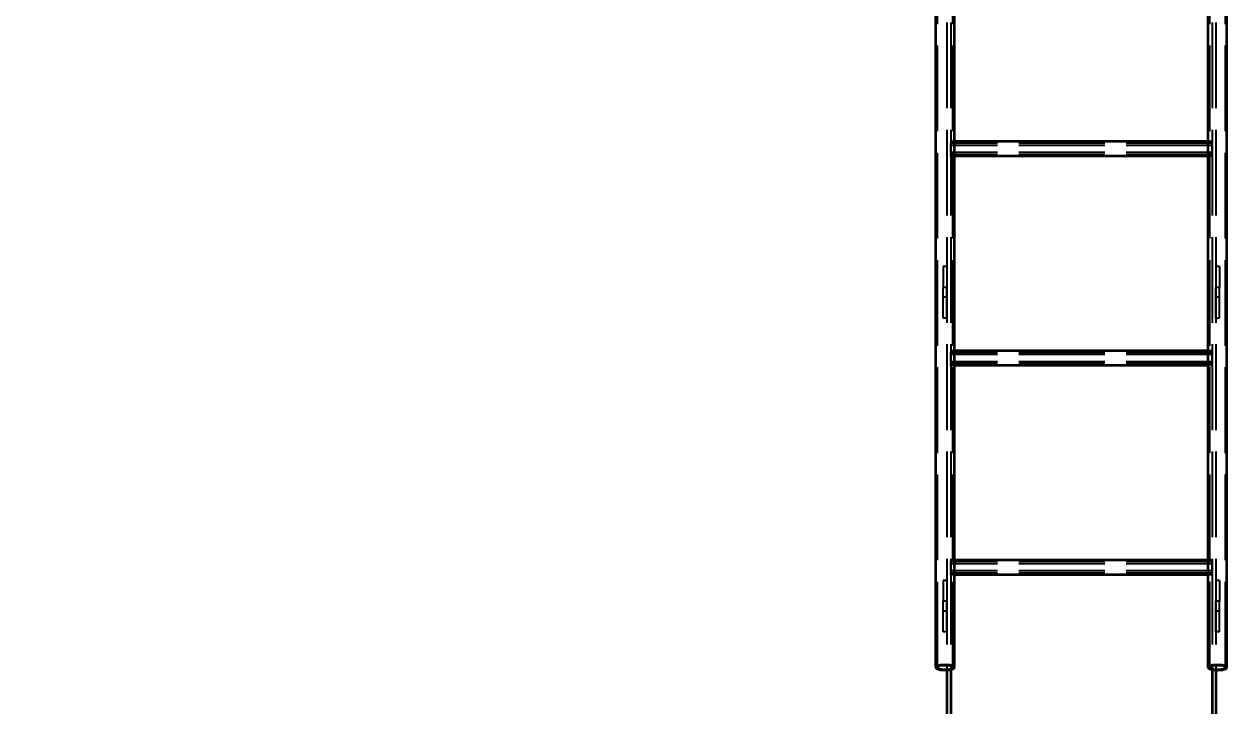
# Model space of a CAD drawing. Header units: millimetres. Extents: x -73083 to 81340, y -6859 to 6812.
# Drawn here: x -68446 to -66513, y -4785 to -3688 of the extents above; entities that cross this region are included whole.
import ezdxf

# ---------------------------------------------------------------- set-up
doc = ezdxf.new("R2010")
doc.units = ezdxf.units.MM
doc.linetypes.add('AM_ISO02W050', pattern=[7.5, 6, -1.5])
doc.layers.add('AM_HID', color=1, linetype='AM_ISO02W050', lineweight=25)
doc.layers.add('word_dim', color=253, linetype='Continuous')
doc.styles.get("Standard").update_dxf_attribs({"font": 'romans.shx', "bigfont": 'bigfont.shx'})
doc.dimstyles.new('STANDARD 1-23', dxfattribs={"dimscale": 23, "dimtxt": 3.5, "dimasz": 3, "dimexe": 1, "dimexo": 0, "dimgap": 1, "dimtad": 3, "dimdsep": 46, "dimtxsty": 'Standard', "dimblk1": 'OPEN', "dimblk2": 'OPEN', "dimsah": 1, "dimcen": 0, "dimclrd": 256, "dimclre": 256, "dimclrt": 3, "dimazin": 2, "dimtfac": 1, "dimtmove": 0, "dimatfit": 3, "dimldrblk": 'OPEN', "dimfxl": 0, "dimtolj": 1, "dimtzin": 0, "dimlwd": 13, "dimlwe": 13, "dimarcsym": 0})

# ---------------------------------------------------------------- blocks, each defined once
blk = doc.blocks.new('_Open')
at = {"color": 0, "lineweight": -2}
for p, q in [((-1, 0.167), (0, 0)), ((-1, -0.167), (0, 0)), ((0, 0), (-1, 0))]:
    blk.add_line(p, q, dxfattribs=at)
blk = doc.blocks.new('*D1040')
at = {"layer": 'DEFPOINTS', "color": 0, "ltscale": 2}
for p in [(-68078.9, -1592.7), (-70152.9, -5613.8), (-66960, -5613.8)]:
    blk.add_point(p, dxfattribs=at)
at = {"layer": 'word_dim', "lineweight": 13, "ltscale": 2}
for p, q in [((-68078.9, -1592.7), (-70175.9, -1592.7)), ((-70152.9, -1661.7), (-70152.9, -5544.8)), ((-66960, -5613.8), (-70175.9, -5613.8))]:
    blk.add_line(p, q, dxfattribs=at)
at = {"layer": 'word_dim', "lineweight": 13, "ltscale": 2, "xscale": 69, "yscale": 69, "zscale": 69}
for p, rotation in [((-70152.9, -1592.7), 90), ((-70152.9, -5613.8), 270)]:
    blk.add_blockref('_Open', p, dxfattribs=dict(at, rotation=rotation))
at = {"layer": 'word_dim', "color": 3, "ltscale": 2, "insert": (-70216.1, -3603.3), "char_height": 80.5, "attachment_point": 5, "rotation": 90}
blk.add_mtext('\\A1;4021.2', dxfattribs=at)

msp = doc.modelspace()

# ---------------------------------------------------------------- linework, layer by layer
at = {"color": 7, "lineweight": 35, "ltscale": 23}
for p, q in [((-66950.98052, -4723.16662), (-66950.98125, -3414.90051)), ((-66542.98052, -4723.16613), (-66542.98125, -3414.90051)), ((-66980.98052, -4723.16662), (-66980.98125, -3423.6427)), ((-66512.98052, -4723.16613), (-66512.98125, -3423.64221)), ((-66542.98101, -3877.16955), (-66950.98101, -3877.17004)), ((-66542.98101, -3900.78527), (-66950.98101, -3900.78527)), ((-66542.98076, -4213.7799), (-66950.98076, -4213.78039)), ((-66542.98076, -4237.39562), (-66950.98076, -4237.39562)), ((-66542.98076, -4550.39025), (-66950.98076, -4550.39074)), ((-66542.98076, -4574.00549), (-66950.98076, -4574.00598)), ((-66962.98027, -4727.19299), (-66962.97979, -5546.60314)), ((-66956.98027, -4726.45422), (-66956.97979, -5546.60314)), ((-66536.98027, -4726.45373), (-66536.97979, -5546.55285)), ((-66530.98027, -4727.1925), (-66530.97979, -5546.55285))]:
    msp.add_line(p, q, dxfattribs=at)
for centre, major_axis, start_param, end_param in [((-66965.98052, -4723.16662), (15, 0), 0.0000012097, 3.1415938633), ((-66965.98052, -4723.16662), (15, 0), 3.1415938633, 6.2831865169), ((-66965.98052, -4723.16662), (12.5, 0), 0.0000012097, 3.1415938633), ((-66965.98052, -4723.16662), (12.5, 0), 3.1415938633, 6.2831865169), ((-66527.98052, -4723.16613), (15, 0), 0.0000012097, 3.1415938633), ((-66527.98052, -4723.16613), (15, 0), 3.1415938633, 6.2831865169), ((-66527.98052, -4723.16613), (12.5, 0), 0.0000012097, 3.1415938633), ((-66527.98052, -4723.16613), (12.5, 0), 3.1415938633, 6.2831865169)]:
    msp.add_ellipse(centre, major_axis=major_axis, ratio=0.2739512289, start_param=start_param, end_param=end_param, dxfattribs=at)
at = {"layer": 'AM_HID', "ltscale": 23}
for p, q in [((-66978.48052, -4723.16662), (-66978.48149, -2992.02844)), ((-66962.98125, -2995.6759), (-66962.98027, -4727.19299)), ((-66956.98125, -2995.6759), (-66956.98027, -4726.45422)), ((-66953.48052, -4723.16662), (-66953.48149, -2992.02844)), ((-66540.48052, -4723.16613), (-66540.48149, -2992.02795)), ((-66536.98125, -2995.67541), (-66536.98027, -4726.45373)), ((-66530.98125, -2995.67492), (-66530.98027, -4727.1925)), ((-66515.48052, -4723.16613), (-66515.48149, -2992.02795)), ((-66956.98076, -3877.17004), (-66956.98076, -3878.96447)), ((-66950.98101, -3877.17004), (-66956.98076, -3877.17004)), ((-66956.98076, -3894.87951), (-66956.98076, -3878.96447)), ((-66536.98076, -3879.71838), (-66956.98076, -3879.71887)), ((-66536.98076, -3883.31604), (-66956.98076, -3883.31604)), ((-66536.98076, -3877.16955), (-66542.98101, -3877.16955)), ((-66536.98076, -3877.16955), (-66536.98076, -3878.96398)), ((-66536.98076, -3894.87951), (-66536.98076, -3878.96398)), ((-66536.98076, -3894.63879), (-66956.98076, -3894.63928)), ((-66956.98076, -3894.87951), (-66956.98076, -3897.07482)), ((-66956.98076, -3900.77502), (-66956.98076, -3897.07482)), ((-66536.98076, -3898.23645), (-66956.98076, -3898.23693)), ((-66956.98076, -3900.77502), (-66956.98076, -3900.78576)), ((-66950.98101, -3900.78527), (-66956.98076, -3900.78576)), ((-66536.98076, -3900.78527), (-66542.98101, -3900.78527)), ((-66536.98076, -3894.87951), (-66536.98076, -3897.07434)), ((-66536.98076, -3900.77453), (-66536.98076, -3897.07434)), ((-66536.98076, -3900.77453), (-66536.98076, -3900.78527)), ((-66968.98076, -4078.09875), (-66968.98076, -4111.75988)), ((-66962.98076, -4078.09875), (-66968.98076, -4078.09875)), ((-66962.98076, -4078.09875), (-66962.98076, -4111.75988)), ((-66530.98076, -4078.09875), (-66530.98076, -4111.75939)), ((-66524.98076, -4078.09875), (-66530.98076, -4078.09875)), ((-66524.98076, -4078.09875), (-66524.98076, -4111.75939)), ((-66962.98076, -4111.75988), (-66968.98076, -4111.75988)), ((-66968.98052, -4161.07141), (-66968.98076, -4111.75988)), ((-66962.98052, -4161.07141), (-66962.98076, -4111.75988)), ((-66524.98076, -4111.75939), (-66530.98076, -4111.75939)), ((-66530.98052, -4161.07092), (-66530.98076, -4111.75939)), ((-66524.98052, -4161.07092), (-66524.98076, -4111.75939)), ((-66962.98052, -4127.41027), (-66968.98052, -4127.41027)), ((-66524.98052, -4127.40979), (-66530.98052, -4127.40979)), ((-66962.98052, -4161.07141), (-66968.98052, -4161.07141)), ((-66524.98052, -4161.07092), (-66530.98052, -4161.07092)), ((-66956.98052, -4213.78039), (-66956.98052, -4215.57482)), ((-66950.98076, -4213.78039), (-66956.98052, -4213.78039)), ((-66536.98052, -4213.7799), (-66542.98076, -4213.7799)), ((-66536.98052, -4213.7799), (-66536.98052, -4215.57434)), ((-66956.98052, -4231.48986), (-66956.98052, -4215.57482)), ((-66536.98052, -4216.32873), (-66956.98052, -4216.32922)), ((-66536.98052, -4219.9259), (-66956.98052, -4219.92639)), ((-66536.98052, -4231.24914), (-66956.98052, -4231.24963)), ((-66956.98052, -4231.48986), (-66956.98052, -4233.68518)), ((-66956.98052, -4237.38537), (-66956.98052, -4233.68518)), ((-66536.98052, -4231.48937), (-66536.98052, -4215.57434)), ((-66536.98052, -4231.48937), (-66536.98052, -4233.68469)), ((-66536.98052, -4237.38488), (-66536.98052, -4233.68469)), ((-66536.98052, -4234.8468), (-66956.98052, -4234.8468)), ((-66956.98052, -4237.38537), (-66956.98052, -4237.39562)), ((-66950.98076, -4237.39562), (-66956.98052, -4237.39562)), ((-66536.98052, -4237.39562), (-66542.98076, -4237.39562)), ((-66536.98052, -4237.38488), (-66536.98052, -4237.39562)), ((-66956.98027, -4550.39074), (-66956.98027, -4552.18518)), ((-66950.98076, -4550.39074), (-66956.98027, -4550.39074)), ((-66956.98027, -4568.10021), (-66956.98027, -4552.18518)), ((-66536.98027, -4552.93908), (-66956.98027, -4552.93908)), ((-66536.98027, -4556.53625), (-66956.98027, -4556.53674)), ((-66536.98027, -4550.39025), (-66542.98076, -4550.39025)), ((-66536.98027, -4550.39025), (-66536.98027, -4552.18469)), ((-66536.98027, -4568.09973), (-66536.98027, -4552.18469)), ((-66536.98027, -4567.85949), (-66956.98027, -4567.85998)), ((-66956.98027, -4568.10021), (-66956.98027, -4570.29504)), ((-66956.98027, -4573.99523), (-66956.98027, -4570.29504)), ((-66536.98027, -4571.45715), (-66956.98027, -4571.45715)), ((-66956.98027, -4573.99523), (-66956.98027, -4574.00598)), ((-66950.98076, -4574.00598), (-66956.98027, -4574.00598)), ((-66536.98027, -4574.00549), (-66542.98076, -4574.00549)), ((-66536.98027, -4568.09973), (-66536.98027, -4570.29504)), ((-66536.98027, -4573.99523), (-66536.98027, -4570.29504)), ((-66536.98027, -4573.99523), (-66536.98027, -4574.00549)), ((-66968.98052, -4583.01428), (-66968.98052, -4616.67541)), ((-66962.98052, -4583.01428), (-66968.98052, -4583.01428)), ((-66962.98052, -4583.01428), (-66962.98052, -4616.67541)), ((-66530.98052, -4583.01379), (-66530.98052, -4616.67492)), ((-66524.98052, -4583.01379), (-66530.98052, -4583.01379)), ((-66524.98052, -4583.01379), (-66524.98052, -4616.67492)), ((-66962.98052, -4616.67541), (-66968.98052, -4616.67541)), ((-66968.98027, -4665.98645), (-66968.98052, -4616.67541)), ((-66962.98027, -4665.98645), (-66962.98052, -4616.67541)), ((-66524.98052, -4616.67492), (-66530.98052, -4616.67492)), ((-66530.98027, -4665.98645), (-66530.98052, -4616.67492)), ((-66524.98027, -4665.98645), (-66524.98052, -4616.67492)), ((-66962.98027, -4632.3258), (-66968.98027, -4632.3258)), ((-66524.98027, -4632.32531), (-66530.98027, -4632.32531)), ((-66962.98027, -4665.98645), (-66968.98027, -4665.98645)), ((-66524.98027, -4665.98645), (-66530.98027, -4665.98645))]:
    msp.add_line(p, q, dxfattribs=at)

# ---------------------------------------------------------------- dimensions: what is measured, and where the dimension line sits
at = {"layer": 'word_dim', "ltscale": 2}
dim = msp.add_linear_dim(base=(-70152.88579, -5613.83157), p1=(-68078.91532, -1592.67541), p2=(-66959.97977, -5613.83157), angle=90, dimstyle='STANDARD 1-23', override={"dimdec": 1}, dxfattribs=at)
dim.commit()
dim.dimension.update_dxf_attribs({"geometry": '*D1040', "text_midpoint": (-70216.13579, -3603.25349)})

doc.saveas('drawing.dxf')
